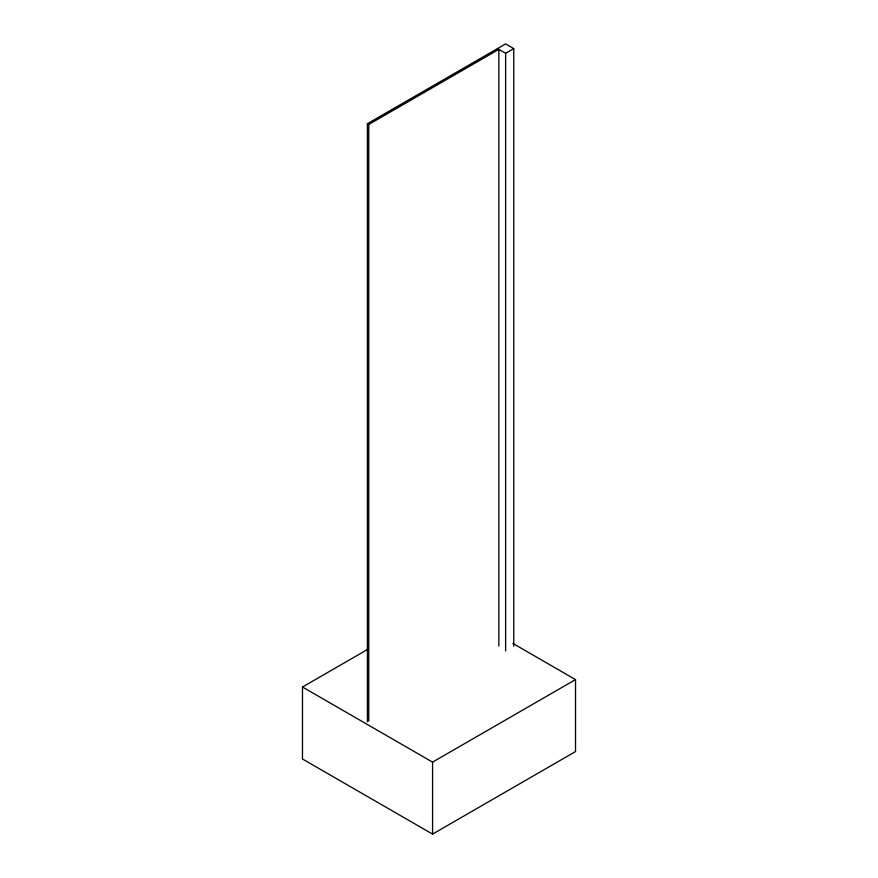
<?xml version="1.0" encoding="UTF-8"?>
<svg xmlns="http://www.w3.org/2000/svg" width="878" height="878" viewBox="0 0 878 878"><rect width="100%" height="100%" fill="white"/><g stroke="black" fill="none" stroke-linecap="round" stroke-linejoin="round"><path stroke-width="1.32" d="M367.41 721.76L367.41 123.688L505.629 43.9L513.762 48.597L513.762 646.197M367.41 123.688L368.76 124.467L498.847 49.366L498.847 646.076M497.486 48.586L505.629 53.284L513.762 48.597M512.84 643.409L575.518 679.594L575.518 751.568L432.569 834.1L302.482 758.998L302.482 687.024L367.465 649.511M302.482 687.024L432.569 762.126L575.518 679.594M505.629 53.284L505.629 650.894M432.569 762.126L432.569 834.1M368.76 124.467L368.76 721.178"/></g></svg>
